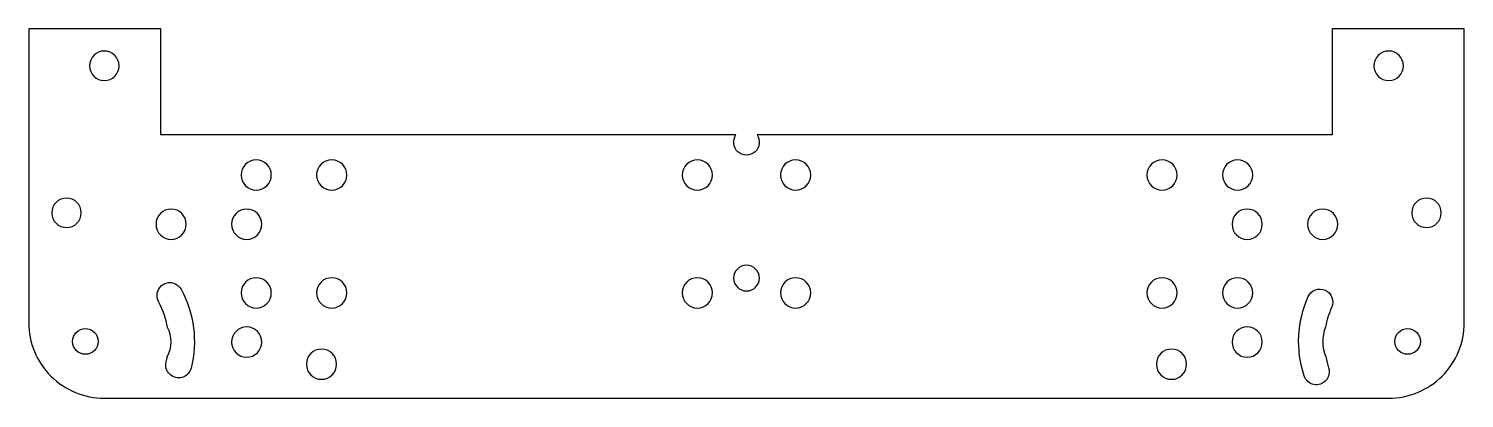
# Model space of a CAD drawing. Header units: millimetres. Extents: x -10 to 180, y 0 to 49.
import ezdxf

# ---------------------------------------------------------------- set-up
doc = ezdxf.new("R2010")
doc.units = ezdxf.units.MM

msp = doc.modelspace()

# ---------------------------------------------------------------- linework, layer by layer
at = {"layer": 'INTERIOR_PROFILES'}
for points in [[(8.19, 4.81, 0.015568), (8.34, 5.48, 0.256352), (8.36, 9.36, 0.082281), (7.18, 12.76, -0.999999), (10.17, 14.39, -0.188181), (11.49, 3.98, -1)], [(161.67, 5.46, 0.03367), (162.04, 4.02, -1), (158.81, 2.95, -0.188181), (159.35, 13.42, -0.999999), (162.45, 12.03, 0.063021), (161.64, 9.38, 0.201715)]]:
    msp.add_lwpolyline(points, format="xyb", close=True, dxfattribs=at)
at = {"layer": 'INTERIOR_PROFILES', "extrusion": (0, 0, -1)}
for centre, radius in [((0, 43.92), 1.95), ((-170, 43.92), 1.95), ((-20.11, 29.49), 2), ((-30.11, 29.49), 2), ((-78.5, 29.49), 2), ((-91.5, 29.49), 2), ((-140, 29.49), 2), ((-150, 29.49), 2), ((5, 24.49), 1.95), ((-8.85, 22.99), 2), ((-18.85, 22.99), 2), ((-151.26, 22.99), 2), ((-161.26, 22.99), 2), ((-175, 24.49), 1.95), ((-85, 15.87), 1.7), ((-20.11, 13.92), 2), ((-30.11, 13.92), 2), ((-78.5, 13.92), 2), ((-91.5, 13.92), 2), ((-140, 13.92), 2), ((-150, 13.92), 2), ((-18.85, 7.42), 2), ((-151.26, 7.42), 2), ((-28.75, 4.5), 2), ((-141.25, 4.5), 2)]:
    msp.add_circle(centre, radius, dxfattribs=at)
at = {"layer": 'INTERIOR_PROFILES'}
for centre in [(-2.5, 7.5), (172.5, 7.5)]:
    msp.add_circle(centre, 1.7, dxfattribs=at)
at = {"layer": 'OUTER_PROFILES'}
msp.add_lwpolyline([(162.5, 48.81), (162.5, 34.81), (86.39, 34.81, -1.92907), (83.61, 34.81), (7.5, 34.81), (7.5, 48.81), (-10, 48.81), (-10, 10, 0.414214), (0, 0), (170, 0, 0.414214), (180, 10), (180, 48.81)], format="xyb", close=True, dxfattribs=at)

doc.saveas('drawing.dxf')
